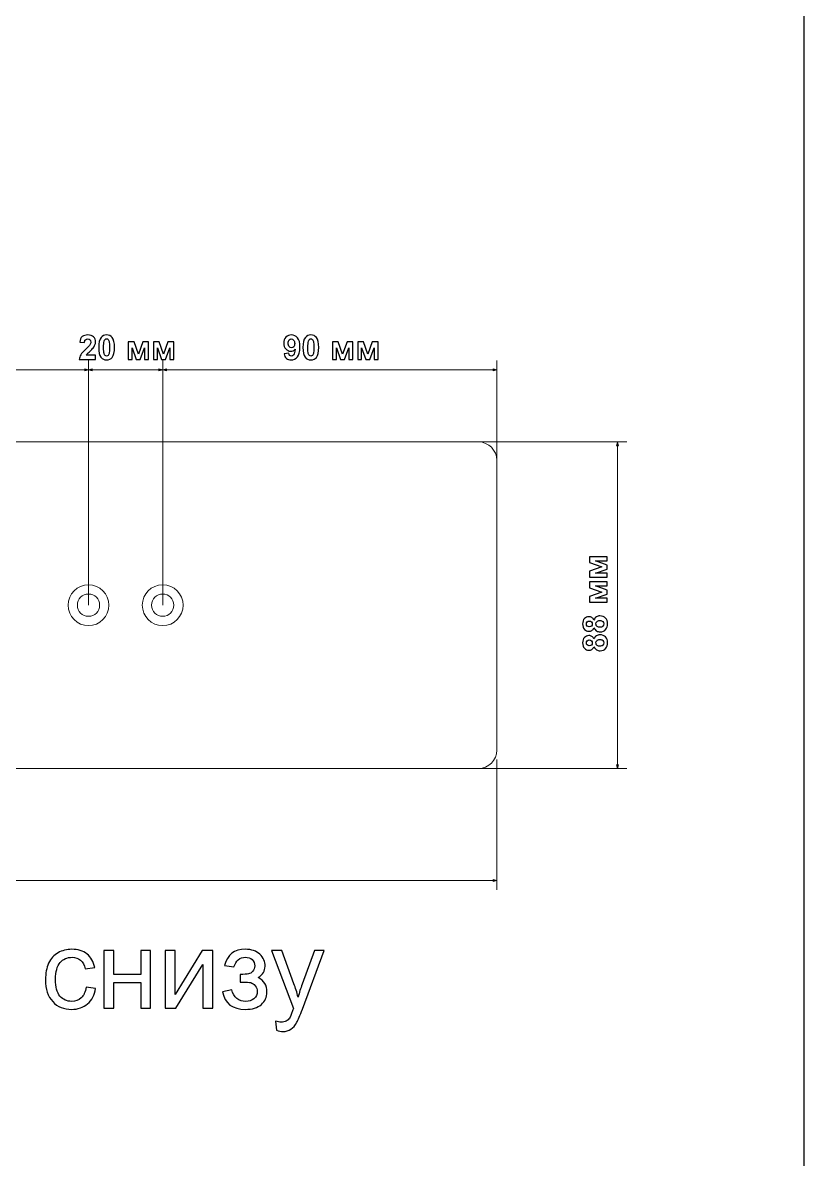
# Model space of a CAD drawing. Header units: centimetres. Extents: x -84 to 84, y -59 to 59.
# Drawn here: x 63.05 to 84.1, y -28.82 to 1.81 of the extents above; entities that cross this region are included whole.
import ezdxf

# ---------------------------------------------------------------- set-up
doc = ezdxf.new("R2010")
doc.units = ezdxf.units.CM
doc.header["$MEASUREMENT"] = 0
doc.layers.add('layer 1', color=7, linetype='Continuous')

msp = doc.modelspace()

# ---------------------------------------------------------------- linework, layer by layer
at = {"layer": 'layer 1', "color": 250}
msp.add_lwpolyline([(-84.1, -59.44999), (84.1, -59.44999), (84.1, 59.44999), (-84.1, 59.44999), (-84.1, -59.44999)], close=True, dxfattribs=at)
at = {"layer": 'layer 1', "color": 155}
for points, knots in [([(65.00641, -7.15262), (65.00641, -7.15262), (65.00641, -7.26911), (65.00641, -7.26911), (65.00641, -7.26911), (65.00641, -7.26911), (64.56523, -7.26911), (64.56523, -7.26911), (64.56523, -7.26911), (64.56997, -7.22478), (64.58434, -7.18289), (64.60819, -7.1433), (64.60819, -7.1433), (64.63203, -7.1037), (64.67927, -7.05112), (64.74959, -6.98554), (64.74959, -6.98554), (64.80631, -6.93264), (64.84101, -6.89672), (64.85385, -6.87792), (64.85385, -6.87792), (64.87112, -6.85193), (64.87984, -6.82625), (64.87984, -6.80072), (64.87984, -6.80072), (64.87984, -6.77259), (64.87235, -6.75103), (64.85721, -6.7359), (64.85721, -6.7359), (64.84223, -6.72077), (64.82144, -6.71327), (64.79499, -6.71327), (64.79499, -6.71327), (64.7687, -6.71327), (64.74791, -6.72122), (64.73232, -6.73712), (64.73232, -6.73712), (64.71688, -6.75287), (64.70801, -6.77916), (64.70557, -6.816), (64.70557, -6.816), (64.70557, -6.816), (64.57991, -6.80347), (64.57991, -6.80347), (64.57991, -6.80347), (64.5874, -6.73407), (64.61079, -6.68423), (64.65023, -6.65396), (64.65023, -6.65396), (64.68967, -6.62385), (64.73889, -6.60871), (64.79805, -6.60871), (64.79805, -6.60871), (64.86287, -6.60871), (64.91377, -6.62629), (64.95092, -6.6613), (64.95092, -6.6613), (64.98792, -6.69631), (65.00641, -6.73987), (65.00641, -6.792), (65.00641, -6.792), (65.00641, -6.82166), (65.00106, -6.84979), (64.99051, -6.87669), (64.99051, -6.87669), (64.97997, -6.90344), (64.96315, -6.93142), (64.94007, -6.96077), (64.94007, -6.96077), (64.92493, -6.98034), (64.89726, -7.00831), (64.85752, -7.04485), (64.85752, -7.04485), (64.81762, -7.08139), (64.7924, -7.10554), (64.78185, -7.11762), (64.78185, -7.11762), (64.77115, -7.12954), (64.76259, -7.14131), (64.75601, -7.15262), (64.75601, -7.15262), (64.75601, -7.15262), (65.00641, -7.15262), (65.00641, -7.15262)], [0, 0, 0, 0, 0.04545455, 0.04545455, 0.04545455, 0.04545455, 0.09090909, 0.09090909, 0.09090909, 0.09090909, 0.13636364, 0.13636364, 0.13636364, 0.13636364, 0.18181818, 0.18181818, 0.18181818, 0.18181818, 0.22727273, 0.22727273, 0.22727273, 0.22727273, 0.27272727, 0.27272727, 0.27272727, 0.27272727, 0.31818182, 0.31818182, 0.31818182, 0.31818182, 0.36363636, 0.36363636, 0.36363636, 0.36363636, 0.40909091, 0.40909091, 0.40909091, 0.40909091, 0.45454545, 0.45454545, 0.45454545, 0.45454545, 0.5, 0.5, 0.5, 0.5, 0.54545455, 0.54545455, 0.54545455, 0.54545455, 0.59090909, 0.59090909, 0.59090909, 0.59090909, 0.63636364, 0.63636364, 0.63636364, 0.63636364, 0.68181818, 0.68181818, 0.68181818, 0.68181818, 0.72727273, 0.72727273, 0.72727273, 0.72727273, 0.77272727, 0.77272727, 0.77272727, 0.77272727, 0.81818182, 0.81818182, 0.81818182, 0.81818182, 0.86363636, 0.86363636, 0.86363636, 0.86363636, 0.90909091, 0.90909091, 0.90909091, 0.90909091, 1, 1, 1, 1]), ([(65.30421, -6.60871), (65.3678, -6.60871), (65.41748, -6.63149), (65.45341, -6.67704), (65.45341, -6.67704), (65.49606, -6.73085), (65.51746, -6.82028), (65.51746, -6.94503), (65.51746, -6.94503), (65.51746, -7.06961), (65.49591, -7.1592), (65.45295, -7.21362), (65.45295, -7.21362), (65.41733, -7.25856), (65.3678, -7.28103), (65.30421, -7.28103), (65.30421, -7.28103), (65.24031, -7.28103), (65.18879, -7.25642), (65.14966, -7.2072), (65.14966, -7.2072), (65.11052, -7.15797), (65.09095, -7.07007), (65.09095, -6.9438), (65.09095, -6.9438), (65.09095, -6.81983), (65.11251, -6.73055), (65.15546, -6.67613), (65.15546, -6.67613), (65.19108, -6.63118), (65.24061, -6.60871), (65.30421, -6.60871)], [0, 0, 0, 0, 0.11111111, 0.11111111, 0.11111111, 0.11111111, 0.22222222, 0.22222222, 0.22222222, 0.22222222, 0.33333333, 0.33333333, 0.33333333, 0.33333333, 0.44444444, 0.44444444, 0.44444444, 0.44444444, 0.55555556, 0.55555556, 0.55555556, 0.55555556, 0.66666667, 0.66666667, 0.66666667, 0.66666667, 0.77777778, 0.77777778, 0.77777778, 0.77777778, 1, 1, 1, 1]), ([(65.30421, -6.71327), (65.28923, -6.71327), (65.27577, -6.71817), (65.26415, -6.72795), (65.26415, -6.72795), (65.25238, -6.73758), (65.24321, -6.75501), (65.23679, -6.78023), (65.23679, -6.78023), (65.22823, -6.81279), (65.22395, -6.86783), (65.22395, -6.94503), (65.22395, -6.94503), (65.22395, -7.02238), (65.22777, -7.07542), (65.23542, -7.10432), (65.23542, -7.10432), (65.24306, -7.13321), (65.25269, -7.15247), (65.26431, -7.1621), (65.26431, -7.1621), (65.27593, -7.17173), (65.28923, -7.17647), (65.30421, -7.17647), (65.30421, -7.17647), (65.31919, -7.17647), (65.33264, -7.17158), (65.34441, -7.1618), (65.34441, -7.1618), (65.35603, -7.15216), (65.3652, -7.13474), (65.37162, -7.10951), (65.37162, -7.10951), (65.38018, -7.07726), (65.38446, -7.02238), (65.38446, -6.94503), (65.38446, -6.94503), (65.38446, -6.86783), (65.38064, -6.81478), (65.373, -6.78589), (65.373, -6.78589), (65.36535, -6.757), (65.35572, -6.73758), (65.34411, -6.72795), (65.34411, -6.72795), (65.33249, -6.71817), (65.31919, -6.71327), (65.30421, -6.71327)], [0, 0, 0, 0, 0.07692308, 0.07692308, 0.07692308, 0.07692308, 0.15384615, 0.15384615, 0.15384615, 0.15384615, 0.23076923, 0.23076923, 0.23076923, 0.23076923, 0.30769231, 0.30769231, 0.30769231, 0.30769231, 0.38461538, 0.38461538, 0.38461538, 0.38461538, 0.46153846, 0.46153846, 0.46153846, 0.46153846, 0.53846154, 0.53846154, 0.53846154, 0.53846154, 0.61538462, 0.61538462, 0.61538462, 0.61538462, 0.69230769, 0.69230769, 0.69230769, 0.69230769, 0.76923077, 0.76923077, 0.76923077, 0.76923077, 0.84615385, 0.84615385, 0.84615385, 0.84615385, 1, 1, 1, 1]), ([(70.08862, -7.11655), (70.08862, -7.11655), (70.21061, -7.10309), (70.21061, -7.10309), (70.21061, -7.10309), (70.21351, -7.12801), (70.22131, -7.14651), (70.23369, -7.15843), (70.23369, -7.15843), (70.24608, -7.17051), (70.26259, -7.17647), (70.28292, -7.17647), (70.28292, -7.17647), (70.30875, -7.17647), (70.33061, -7.16439), (70.34865, -7.14039), (70.34865, -7.14039), (70.36669, -7.11639), (70.37816, -7.06656), (70.3832, -6.99119), (70.3832, -6.99119), (70.35156, -7.02788), (70.31212, -7.04623), (70.26457, -7.04623), (70.26457, -7.04623), (70.21306, -7.04623), (70.16842, -7.02635), (70.13096, -6.98645), (70.13096, -6.98645), (70.09351, -6.94655), (70.07486, -6.89473), (70.07486, -6.83083), (70.07486, -6.83083), (70.07486, -6.76418), (70.09458, -6.71052), (70.13417, -6.66986), (70.13417, -6.66986), (70.17377, -6.62904), (70.22422, -6.60871), (70.28536, -6.60871), (70.28536, -6.60871), (70.35186, -6.60871), (70.40659, -6.63455), (70.44924, -6.68606), (70.44924, -6.68606), (70.49189, -6.73773), (70.51329, -6.82258), (70.51329, -6.9409), (70.51329, -6.9409), (70.51329, -7.06105), (70.49113, -7.14788), (70.44679, -7.20108), (70.44679, -7.20108), (70.40246, -7.25443), (70.34468, -7.28103), (70.27344, -7.28103), (70.27344, -7.28103), (70.22223, -7.28103), (70.18095, -7.26728), (70.14931, -7.23976), (70.14931, -7.23976), (70.11782, -7.2124), (70.09749, -7.17127), (70.08862, -7.11655)], [0, 0, 0, 0, 0.05882353, 0.05882353, 0.05882353, 0.05882353, 0.11764706, 0.11764706, 0.11764706, 0.11764706, 0.17647059, 0.17647059, 0.17647059, 0.17647059, 0.23529412, 0.23529412, 0.23529412, 0.23529412, 0.29411765, 0.29411765, 0.29411765, 0.29411765, 0.35294118, 0.35294118, 0.35294118, 0.35294118, 0.41176471, 0.41176471, 0.41176471, 0.41176471, 0.47058824, 0.47058824, 0.47058824, 0.47058824, 0.52941176, 0.52941176, 0.52941176, 0.52941176, 0.58823529, 0.58823529, 0.58823529, 0.58823529, 0.64705882, 0.64705882, 0.64705882, 0.64705882, 0.70588235, 0.70588235, 0.70588235, 0.70588235, 0.76470588, 0.76470588, 0.76470588, 0.76470588, 0.82352941, 0.82352941, 0.82352941, 0.82352941, 0.88235294, 0.88235294, 0.88235294, 0.88235294, 1, 1, 1, 1]), ([(70.37204, -6.84107), (70.37204, -6.80056), (70.36272, -6.76907), (70.34407, -6.74675), (70.34407, -6.74675), (70.32557, -6.72443), (70.30401, -6.71327), (70.27955, -6.71327), (70.27955, -6.71327), (70.25632, -6.71327), (70.23706, -6.72245), (70.22177, -6.74079), (70.22177, -6.74079), (70.20633, -6.75914), (70.19869, -6.7891), (70.19869, -6.83068), (70.19869, -6.83068), (70.19869, -6.87302), (70.20709, -6.90406), (70.22376, -6.92393), (70.22376, -6.92393), (70.24042, -6.94365), (70.26121, -6.95359), (70.28628, -6.95359), (70.28628, -6.95359), (70.31043, -6.95359), (70.33077, -6.94411), (70.34728, -6.925), (70.34728, -6.925), (70.36379, -6.90589), (70.37204, -6.87792), (70.37204, -6.84107)], [0, 0, 0, 0, 0.11111111, 0.11111111, 0.11111111, 0.11111111, 0.22222222, 0.22222222, 0.22222222, 0.22222222, 0.33333333, 0.33333333, 0.33333333, 0.33333333, 0.44444444, 0.44444444, 0.44444444, 0.44444444, 0.55555556, 0.55555556, 0.55555556, 0.55555556, 0.66666667, 0.66666667, 0.66666667, 0.66666667, 0.77777778, 0.77777778, 0.77777778, 0.77777778, 1, 1, 1, 1]), ([(70.80742, -6.60871), (70.87101, -6.60871), (70.92069, -6.63149), (70.95662, -6.67704), (70.95662, -6.67704), (70.99927, -6.73085), (71.02067, -6.82028), (71.02067, -6.94503), (71.02067, -6.94503), (71.02067, -7.06961), (70.99912, -7.1592), (70.95616, -7.21362), (70.95616, -7.21362), (70.92054, -7.25856), (70.87101, -7.28103), (70.80742, -7.28103), (70.80742, -7.28103), (70.74352, -7.28103), (70.692, -7.25642), (70.65287, -7.2072), (70.65287, -7.2072), (70.61373, -7.15797), (70.59416, -7.07007), (70.59416, -6.9438), (70.59416, -6.9438), (70.59416, -6.81983), (70.61572, -6.73055), (70.65867, -6.67613), (70.65867, -6.67613), (70.69429, -6.63118), (70.74382, -6.60871), (70.80742, -6.60871)], [0, 0, 0, 0, 0.11111111, 0.11111111, 0.11111111, 0.11111111, 0.22222222, 0.22222222, 0.22222222, 0.22222222, 0.33333333, 0.33333333, 0.33333333, 0.33333333, 0.44444444, 0.44444444, 0.44444444, 0.44444444, 0.55555556, 0.55555556, 0.55555556, 0.55555556, 0.66666667, 0.66666667, 0.66666667, 0.66666667, 0.77777778, 0.77777778, 0.77777778, 0.77777778, 1, 1, 1, 1]), ([(70.80742, -6.71327), (70.79244, -6.71327), (70.77898, -6.71817), (70.76736, -6.72795), (70.76736, -6.72795), (70.75559, -6.73758), (70.74642, -6.75501), (70.74, -6.78023), (70.74, -6.78023), (70.73144, -6.81279), (70.72716, -6.86783), (70.72716, -6.94503), (70.72716, -6.94503), (70.72716, -7.02238), (70.73098, -7.07542), (70.73863, -7.10432), (70.73863, -7.10432), (70.74627, -7.13321), (70.7559, -7.15247), (70.76752, -7.1621), (70.76752, -7.1621), (70.77914, -7.17173), (70.79244, -7.17647), (70.80742, -7.17647), (70.80742, -7.17647), (70.8224, -7.17647), (70.83585, -7.17158), (70.84762, -7.1618), (70.84762, -7.1618), (70.85924, -7.15216), (70.86841, -7.13474), (70.87483, -7.10951), (70.87483, -7.10951), (70.88339, -7.07726), (70.88767, -7.02238), (70.88767, -6.94503), (70.88767, -6.94503), (70.88767, -6.86783), (70.88385, -6.81478), (70.87621, -6.78589), (70.87621, -6.78589), (70.86856, -6.757), (70.85893, -6.73758), (70.84732, -6.72795), (70.84732, -6.72795), (70.8357, -6.71817), (70.8224, -6.71327), (70.80742, -6.71327)], [0, 0, 0, 0, 0.07692308, 0.07692308, 0.07692308, 0.07692308, 0.15384615, 0.15384615, 0.15384615, 0.15384615, 0.23076923, 0.23076923, 0.23076923, 0.23076923, 0.30769231, 0.30769231, 0.30769231, 0.30769231, 0.38461538, 0.38461538, 0.38461538, 0.38461538, 0.46153846, 0.46153846, 0.46153846, 0.46153846, 0.53846154, 0.53846154, 0.53846154, 0.53846154, 0.61538462, 0.61538462, 0.61538462, 0.61538462, 0.69230769, 0.69230769, 0.69230769, 0.69230769, 0.76923077, 0.76923077, 0.76923077, 0.76923077, 0.84615385, 0.84615385, 0.84615385, 0.84615385, 1, 1, 1, 1]), ([(65.8871, -6.79307), (65.8871, -6.79307), (66.04394, -6.79307), (66.04394, -6.79307), (66.04394, -6.79307), (66.04394, -6.79307), (66.16089, -7.1248), (66.16089, -7.1248), (66.16089, -7.1248), (66.16089, -7.1248), (66.27982, -6.79307), (66.27982, -6.79307), (66.27982, -6.79307), (66.27982, -6.79307), (66.4356, -6.79307), (66.4356, -6.79307), (66.4356, -6.79307), (66.4356, -6.79307), (66.4356, -7.26911), (66.4356, -7.26911), (66.4356, -7.26911), (66.4356, -7.26911), (66.32828, -7.26911), (66.32828, -7.26911), (66.32828, -7.26911), (66.32828, -7.26911), (66.32828, -6.95573), (66.32828, -6.95573), (66.32828, -6.95573), (66.32828, -6.95573), (66.21302, -7.26911), (66.21302, -7.26911), (66.21302, -7.26911), (66.21302, -7.26911), (66.10494, -7.26911), (66.10494, -7.26911), (66.10494, -7.26911), (66.10494, -7.26911), (65.99441, -6.95573), (65.99441, -6.95573), (65.99441, -6.95573), (65.99441, -6.95573), (65.99441, -7.26911), (65.99441, -7.26911), (65.99441, -7.26911), (65.99441, -7.26911), (65.8871, -7.26911), (65.8871, -7.26911), (65.8871, -7.26911), (65.8871, -7.26911), (65.8871, -6.79307), (65.8871, -6.79307)], [0, 0, 0, 0, 0.07142857, 0.07142857, 0.07142857, 0.07142857, 0.14285714, 0.14285714, 0.14285714, 0.14285714, 0.21428571, 0.21428571, 0.21428571, 0.21428571, 0.28571429, 0.28571429, 0.28571429, 0.28571429, 0.35714286, 0.35714286, 0.35714286, 0.35714286, 0.42857143, 0.42857143, 0.42857143, 0.42857143, 0.5, 0.5, 0.5, 0.5, 0.57142857, 0.57142857, 0.57142857, 0.57142857, 0.64285714, 0.64285714, 0.64285714, 0.64285714, 0.71428571, 0.71428571, 0.71428571, 0.71428571, 0.78571429, 0.78571429, 0.78571429, 0.78571429, 0.85714286, 0.85714286, 0.85714286, 0.85714286, 1, 1, 1, 1]), ([(66.56554, -6.79307), (66.56554, -6.79307), (66.72238, -6.79307), (66.72238, -6.79307), (66.72238, -6.79307), (66.72238, -6.79307), (66.83933, -7.1248), (66.83933, -7.1248), (66.83933, -7.1248), (66.83933, -7.1248), (66.95826, -6.79307), (66.95826, -6.79307), (66.95826, -6.79307), (66.95826, -6.79307), (67.11404, -6.79307), (67.11404, -6.79307), (67.11404, -6.79307), (67.11404, -6.79307), (67.11404, -7.26911), (67.11404, -7.26911), (67.11404, -7.26911), (67.11404, -7.26911), (67.00672, -7.26911), (67.00672, -7.26911), (67.00672, -7.26911), (67.00672, -7.26911), (67.00672, -6.95573), (67.00672, -6.95573), (67.00672, -6.95573), (67.00672, -6.95573), (66.89146, -7.26911), (66.89146, -7.26911), (66.89146, -7.26911), (66.89146, -7.26911), (66.78338, -7.26911), (66.78338, -7.26911), (66.78338, -7.26911), (66.78338, -7.26911), (66.67285, -6.95573), (66.67285, -6.95573), (66.67285, -6.95573), (66.67285, -6.95573), (66.67285, -7.26911), (66.67285, -7.26911), (66.67285, -7.26911), (66.67285, -7.26911), (66.56554, -7.26911), (66.56554, -7.26911), (66.56554, -7.26911), (66.56554, -7.26911), (66.56554, -6.79307), (66.56554, -6.79307)], [0, 0, 0, 0, 0.07142857, 0.07142857, 0.07142857, 0.07142857, 0.14285714, 0.14285714, 0.14285714, 0.14285714, 0.21428571, 0.21428571, 0.21428571, 0.21428571, 0.28571429, 0.28571429, 0.28571429, 0.28571429, 0.35714286, 0.35714286, 0.35714286, 0.35714286, 0.42857143, 0.42857143, 0.42857143, 0.42857143, 0.5, 0.5, 0.5, 0.5, 0.57142857, 0.57142857, 0.57142857, 0.57142857, 0.64285714, 0.64285714, 0.64285714, 0.64285714, 0.71428571, 0.71428571, 0.71428571, 0.71428571, 0.78571429, 0.78571429, 0.78571429, 0.78571429, 0.85714286, 0.85714286, 0.85714286, 0.85714286, 1, 1, 1, 1]), ([(71.39031, -6.79307), (71.39031, -6.79307), (71.54715, -6.79307), (71.54715, -6.79307), (71.54715, -6.79307), (71.54715, -6.79307), (71.6641, -7.1248), (71.6641, -7.1248), (71.6641, -7.1248), (71.6641, -7.1248), (71.78303, -6.79307), (71.78303, -6.79307), (71.78303, -6.79307), (71.78303, -6.79307), (71.93881, -6.79307), (71.93881, -6.79307), (71.93881, -6.79307), (71.93881, -6.79307), (71.93881, -7.26911), (71.93881, -7.26911), (71.93881, -7.26911), (71.93881, -7.26911), (71.83149, -7.26911), (71.83149, -7.26911), (71.83149, -7.26911), (71.83149, -7.26911), (71.83149, -6.95573), (71.83149, -6.95573), (71.83149, -6.95573), (71.83149, -6.95573), (71.71623, -7.26911), (71.71623, -7.26911), (71.71623, -7.26911), (71.71623, -7.26911), (71.60815, -7.26911), (71.60815, -7.26911), (71.60815, -7.26911), (71.60815, -7.26911), (71.49762, -6.95573), (71.49762, -6.95573), (71.49762, -6.95573), (71.49762, -6.95573), (71.49762, -7.26911), (71.49762, -7.26911), (71.49762, -7.26911), (71.49762, -7.26911), (71.39031, -7.26911), (71.39031, -7.26911), (71.39031, -7.26911), (71.39031, -7.26911), (71.39031, -6.79307), (71.39031, -6.79307)], [0, 0, 0, 0, 0.07142857, 0.07142857, 0.07142857, 0.07142857, 0.14285714, 0.14285714, 0.14285714, 0.14285714, 0.21428571, 0.21428571, 0.21428571, 0.21428571, 0.28571429, 0.28571429, 0.28571429, 0.28571429, 0.35714286, 0.35714286, 0.35714286, 0.35714286, 0.42857143, 0.42857143, 0.42857143, 0.42857143, 0.5, 0.5, 0.5, 0.5, 0.57142857, 0.57142857, 0.57142857, 0.57142857, 0.64285714, 0.64285714, 0.64285714, 0.64285714, 0.71428571, 0.71428571, 0.71428571, 0.71428571, 0.78571429, 0.78571429, 0.78571429, 0.78571429, 0.85714286, 0.85714286, 0.85714286, 0.85714286, 1, 1, 1, 1]), ([(72.06875, -6.79307), (72.06875, -6.79307), (72.22559, -6.79307), (72.22559, -6.79307), (72.22559, -6.79307), (72.22559, -6.79307), (72.34254, -7.1248), (72.34254, -7.1248), (72.34254, -7.1248), (72.34254, -7.1248), (72.46147, -6.79307), (72.46147, -6.79307), (72.46147, -6.79307), (72.46147, -6.79307), (72.61725, -6.79307), (72.61725, -6.79307), (72.61725, -6.79307), (72.61725, -6.79307), (72.61725, -7.26911), (72.61725, -7.26911), (72.61725, -7.26911), (72.61725, -7.26911), (72.50993, -7.26911), (72.50993, -7.26911), (72.50993, -7.26911), (72.50993, -7.26911), (72.50993, -6.95573), (72.50993, -6.95573), (72.50993, -6.95573), (72.50993, -6.95573), (72.39467, -7.26911), (72.39467, -7.26911), (72.39467, -7.26911), (72.39467, -7.26911), (72.28659, -7.26911), (72.28659, -7.26911), (72.28659, -7.26911), (72.28659, -7.26911), (72.17606, -6.95573), (72.17606, -6.95573), (72.17606, -6.95573), (72.17606, -6.95573), (72.17606, -7.26911), (72.17606, -7.26911), (72.17606, -7.26911), (72.17606, -7.26911), (72.06875, -7.26911), (72.06875, -7.26911), (72.06875, -7.26911), (72.06875, -7.26911), (72.06875, -6.79307), (72.06875, -6.79307)], [0, 0, 0, 0, 0.07142857, 0.07142857, 0.07142857, 0.07142857, 0.14285714, 0.14285714, 0.14285714, 0.14285714, 0.21428571, 0.21428571, 0.21428571, 0.21428571, 0.28571429, 0.28571429, 0.28571429, 0.28571429, 0.35714286, 0.35714286, 0.35714286, 0.35714286, 0.42857143, 0.42857143, 0.42857143, 0.42857143, 0.5, 0.5, 0.5, 0.5, 0.57142857, 0.57142857, 0.57142857, 0.57142857, 0.64285714, 0.64285714, 0.64285714, 0.64285714, 0.71428571, 0.71428571, 0.71428571, 0.71428571, 0.78571429, 0.78571429, 0.78571429, 0.78571429, 0.85714286, 0.85714286, 0.85714286, 0.85714286, 1, 1, 1, 1]), ([(78.31374, -13.13516), (78.31374, -13.13516), (78.31374, -12.97832), (78.31374, -12.97832), (78.31374, -12.97832), (78.31374, -12.97832), (78.64547, -12.86137), (78.64547, -12.86137), (78.64547, -12.86137), (78.64547, -12.86137), (78.31374, -12.74244), (78.31374, -12.74244), (78.31374, -12.74244), (78.31374, -12.74244), (78.31374, -12.58666), (78.31374, -12.58666), (78.31374, -12.58666), (78.31374, -12.58666), (78.78978, -12.58666), (78.78978, -12.58666), (78.78978, -12.58666), (78.78978, -12.58666), (78.78978, -12.69398), (78.78978, -12.69398), (78.78978, -12.69398), (78.78978, -12.69398), (78.4764, -12.69398), (78.4764, -12.69398), (78.4764, -12.69398), (78.4764, -12.69398), (78.78978, -12.80924), (78.78978, -12.80924), (78.78978, -12.80924), (78.78978, -12.80924), (78.78978, -12.91732), (78.78978, -12.91732), (78.78978, -12.91732), (78.78978, -12.91732), (78.4764, -13.02785), (78.4764, -13.02785), (78.4764, -13.02785), (78.4764, -13.02785), (78.78978, -13.02785), (78.78978, -13.02785), (78.78978, -13.02785), (78.78978, -13.02785), (78.78978, -13.13516), (78.78978, -13.13516), (78.78978, -13.13516), (78.78978, -13.13516), (78.31374, -13.13516), (78.31374, -13.13516)], [0, 0, 0, 0, 0.07142857, 0.07142857, 0.07142857, 0.07142857, 0.14285714, 0.14285714, 0.14285714, 0.14285714, 0.21428571, 0.21428571, 0.21428571, 0.21428571, 0.28571429, 0.28571429, 0.28571429, 0.28571429, 0.35714286, 0.35714286, 0.35714286, 0.35714286, 0.42857143, 0.42857143, 0.42857143, 0.42857143, 0.5, 0.5, 0.5, 0.5, 0.57142857, 0.57142857, 0.57142857, 0.57142857, 0.64285714, 0.64285714, 0.64285714, 0.64285714, 0.71428571, 0.71428571, 0.71428571, 0.71428571, 0.78571429, 0.78571429, 0.78571429, 0.78571429, 0.85714286, 0.85714286, 0.85714286, 0.85714286, 1, 1, 1, 1]), ([(78.31374, -13.8136), (78.31374, -13.8136), (78.31374, -13.65676), (78.31374, -13.65676), (78.31374, -13.65676), (78.31374, -13.65676), (78.64547, -13.53981), (78.64547, -13.53981), (78.64547, -13.53981), (78.64547, -13.53981), (78.31374, -13.42088), (78.31374, -13.42088), (78.31374, -13.42088), (78.31374, -13.42088), (78.31374, -13.2651), (78.31374, -13.2651), (78.31374, -13.2651), (78.31374, -13.2651), (78.78978, -13.2651), (78.78978, -13.2651), (78.78978, -13.2651), (78.78978, -13.2651), (78.78978, -13.37242), (78.78978, -13.37242), (78.78978, -13.37242), (78.78978, -13.37242), (78.4764, -13.37242), (78.4764, -13.37242), (78.4764, -13.37242), (78.4764, -13.37242), (78.78978, -13.48768), (78.78978, -13.48768), (78.78978, -13.48768), (78.78978, -13.48768), (78.78978, -13.59576), (78.78978, -13.59576), (78.78978, -13.59576), (78.78978, -13.59576), (78.4764, -13.70629), (78.4764, -13.70629), (78.4764, -13.70629), (78.4764, -13.70629), (78.78978, -13.70629), (78.78978, -13.70629), (78.78978, -13.70629), (78.78978, -13.70629), (78.78978, -13.8136), (78.78978, -13.8136), (78.78978, -13.8136), (78.78978, -13.8136), (78.31374, -13.8136), (78.31374, -13.8136)], [0, 0, 0, 0, 0.07142857, 0.07142857, 0.07142857, 0.07142857, 0.14285714, 0.14285714, 0.14285714, 0.14285714, 0.21428571, 0.21428571, 0.21428571, 0.21428571, 0.28571429, 0.28571429, 0.28571429, 0.28571429, 0.35714286, 0.35714286, 0.35714286, 0.35714286, 0.42857143, 0.42857143, 0.42857143, 0.42857143, 0.5, 0.5, 0.5, 0.5, 0.57142857, 0.57142857, 0.57142857, 0.57142857, 0.64285714, 0.64285714, 0.64285714, 0.64285714, 0.71428571, 0.71428571, 0.71428571, 0.71428571, 0.78571429, 0.78571429, 0.78571429, 0.78571429, 0.85714286, 0.85714286, 0.85714286, 0.85714286, 1, 1, 1, 1]), ([(78.43466, -14.50121), (78.4209, -14.53362), (78.4021, -14.55731), (78.37795, -14.57199), (78.37795, -14.57199), (78.35395, -14.58682), (78.3275, -14.59415), (78.29891, -14.59415), (78.29891, -14.59415), (78.24984, -14.59415), (78.20933, -14.57703), (78.17738, -14.54294), (78.17738, -14.54294), (78.14543, -14.50885), (78.12938, -14.46024), (78.12938, -14.39741), (78.12938, -14.39741), (78.12938, -14.33504), (78.14543, -14.28673), (78.17738, -14.25234), (78.17738, -14.25234), (78.20933, -14.21794), (78.24984, -14.20067), (78.29891, -14.20067), (78.29891, -14.20067), (78.32934, -14.20067), (78.35639, -14.20862), (78.38024, -14.22451), (78.38024, -14.22451), (78.40394, -14.24026), (78.42213, -14.26258), (78.43466, -14.29132), (78.43466, -14.29132), (78.44934, -14.25478), (78.47074, -14.22711), (78.49887, -14.208), (78.49887, -14.208), (78.52715, -14.18905), (78.55956, -14.17957), (78.5964, -14.17957), (78.5964, -14.17957), (78.65724, -14.17957), (78.70662, -14.19883), (78.74468, -14.23751), (78.74468, -14.23751), (78.78275, -14.27603), (78.8017, -14.3274), (78.8017, -14.3916), (78.8017, -14.3916), (78.8017, -14.45122), (78.78596, -14.50075), (78.75447, -14.5405), (78.75447, -14.5405), (78.71747, -14.58727), (78.66641, -14.61066), (78.60175, -14.61066), (78.60175, -14.61066), (78.56613, -14.61066), (78.53342, -14.6018), (78.50361, -14.58422), (78.50361, -14.58422), (78.4738, -14.56664), (78.45087, -14.53897), (78.43466, -14.50121)], [0, 0, 0, 0, 0.05882353, 0.05882353, 0.05882353, 0.05882353, 0.11764706, 0.11764706, 0.11764706, 0.11764706, 0.17647059, 0.17647059, 0.17647059, 0.17647059, 0.23529412, 0.23529412, 0.23529412, 0.23529412, 0.29411765, 0.29411765, 0.29411765, 0.29411765, 0.35294118, 0.35294118, 0.35294118, 0.35294118, 0.41176471, 0.41176471, 0.41176471, 0.41176471, 0.47058824, 0.47058824, 0.47058824, 0.47058824, 0.52941176, 0.52941176, 0.52941176, 0.52941176, 0.58823529, 0.58823529, 0.58823529, 0.58823529, 0.64705882, 0.64705882, 0.64705882, 0.64705882, 0.70588235, 0.70588235, 0.70588235, 0.70588235, 0.76470588, 0.76470588, 0.76470588, 0.76470588, 0.82352941, 0.82352941, 0.82352941, 0.82352941, 0.88235294, 0.88235294, 0.88235294, 0.88235294, 1, 1, 1, 1]), ([(78.30809, -14.47492), (78.33316, -14.47492), (78.35288, -14.46788), (78.36694, -14.45382), (78.36694, -14.45382), (78.38101, -14.4396), (78.38804, -14.4208), (78.38804, -14.39741), (78.38804, -14.39741), (78.38804, -14.37356), (78.38085, -14.35461), (78.36664, -14.34039), (78.36664, -14.34039), (78.35242, -14.32617), (78.3327, -14.31899), (78.30763, -14.31899), (78.30763, -14.31899), (78.28393, -14.31899), (78.26498, -14.32602), (78.25076, -14.34008), (78.25076, -14.34008), (78.23654, -14.3543), (78.22936, -14.37295), (78.22936, -14.39603), (78.22936, -14.39603), (78.22936, -14.42019), (78.23654, -14.4393), (78.25091, -14.45351), (78.25091, -14.45351), (78.26528, -14.46773), (78.28439, -14.47492), (78.30809, -14.47492)], [0, 0, 0, 0, 0.11111111, 0.11111111, 0.11111111, 0.11111111, 0.22222222, 0.22222222, 0.22222222, 0.22222222, 0.33333333, 0.33333333, 0.33333333, 0.33333333, 0.44444444, 0.44444444, 0.44444444, 0.44444444, 0.55555556, 0.55555556, 0.55555556, 0.55555556, 0.66666667, 0.66666667, 0.66666667, 0.66666667, 0.77777778, 0.77777778, 0.77777778, 0.77777778, 1, 1, 1, 1]), ([(78.58967, -14.48684), (78.62468, -14.48684), (78.65189, -14.47797), (78.67146, -14.46024), (78.67146, -14.46024), (78.69103, -14.44251), (78.70081, -14.42049), (78.70081, -14.39405), (78.70081, -14.39405), (78.70081, -14.36806), (78.69133, -14.34666), (78.67253, -14.32969), (78.67253, -14.32969), (78.65373, -14.31272), (78.62651, -14.30431), (78.59105, -14.30431), (78.59105, -14.30431), (78.56002, -14.30431), (78.5351, -14.31287), (78.5163, -14.33015), (78.5163, -14.33015), (78.49749, -14.34742), (78.48801, -14.36928), (78.48801, -14.39573), (78.48801, -14.39573), (78.48801, -14.42646), (78.49872, -14.44923), (78.52012, -14.46437), (78.52012, -14.46437), (78.54152, -14.47935), (78.5646, -14.48684), (78.58967, -14.48684)], [0, 0, 0, 0, 0.11111111, 0.11111111, 0.11111111, 0.11111111, 0.22222222, 0.22222222, 0.22222222, 0.22222222, 0.33333333, 0.33333333, 0.33333333, 0.33333333, 0.44444444, 0.44444444, 0.44444444, 0.44444444, 0.55555556, 0.55555556, 0.55555556, 0.55555556, 0.66666667, 0.66666667, 0.66666667, 0.66666667, 0.77777778, 0.77777778, 0.77777778, 0.77777778, 1, 1, 1, 1]), ([(78.43466, -15.01134), (78.4209, -15.04375), (78.4021, -15.06744), (78.37795, -15.08212), (78.37795, -15.08212), (78.35395, -15.09695), (78.3275, -15.10428), (78.29891, -15.10428), (78.29891, -15.10428), (78.24984, -15.10428), (78.20933, -15.08716), (78.17738, -15.05307), (78.17738, -15.05307), (78.14543, -15.01898), (78.12938, -14.97037), (78.12938, -14.90754), (78.12938, -14.90754), (78.12938, -14.84517), (78.14543, -14.79686), (78.17738, -14.76247), (78.17738, -14.76247), (78.20933, -14.72807), (78.24984, -14.7108), (78.29891, -14.7108), (78.29891, -14.7108), (78.32934, -14.7108), (78.35639, -14.71875), (78.38024, -14.73464), (78.38024, -14.73464), (78.40394, -14.75039), (78.42213, -14.77271), (78.43466, -14.80145), (78.43466, -14.80145), (78.44934, -14.76491), (78.47074, -14.73724), (78.49887, -14.71813), (78.49887, -14.71813), (78.52715, -14.69918), (78.55956, -14.6897), (78.5964, -14.6897), (78.5964, -14.6897), (78.65724, -14.6897), (78.70662, -14.70896), (78.74468, -14.74764), (78.74468, -14.74764), (78.78275, -14.78616), (78.8017, -14.83753), (78.8017, -14.90173), (78.8017, -14.90173), (78.8017, -14.96135), (78.78596, -15.01088), (78.75447, -15.05063), (78.75447, -15.05063), (78.71747, -15.0974), (78.66641, -15.12079), (78.60175, -15.12079), (78.60175, -15.12079), (78.56613, -15.12079), (78.53342, -15.11193), (78.50361, -15.09435), (78.50361, -15.09435), (78.4738, -15.07677), (78.45087, -15.0491), (78.43466, -15.01134)], [0, 0, 0, 0, 0.05882353, 0.05882353, 0.05882353, 0.05882353, 0.11764706, 0.11764706, 0.11764706, 0.11764706, 0.17647059, 0.17647059, 0.17647059, 0.17647059, 0.23529412, 0.23529412, 0.23529412, 0.23529412, 0.29411765, 0.29411765, 0.29411765, 0.29411765, 0.35294118, 0.35294118, 0.35294118, 0.35294118, 0.41176471, 0.41176471, 0.41176471, 0.41176471, 0.47058824, 0.47058824, 0.47058824, 0.47058824, 0.52941176, 0.52941176, 0.52941176, 0.52941176, 0.58823529, 0.58823529, 0.58823529, 0.58823529, 0.64705882, 0.64705882, 0.64705882, 0.64705882, 0.70588235, 0.70588235, 0.70588235, 0.70588235, 0.76470588, 0.76470588, 0.76470588, 0.76470588, 0.82352941, 0.82352941, 0.82352941, 0.82352941, 0.88235294, 0.88235294, 0.88235294, 0.88235294, 1, 1, 1, 1]), ([(78.30809, -14.98505), (78.33316, -14.98505), (78.35288, -14.97801), (78.36694, -14.96395), (78.36694, -14.96395), (78.38101, -14.94973), (78.38804, -14.93093), (78.38804, -14.90754), (78.38804, -14.90754), (78.38804, -14.88369), (78.38085, -14.86474), (78.36664, -14.85052), (78.36664, -14.85052), (78.35242, -14.8363), (78.3327, -14.82912), (78.30763, -14.82912), (78.30763, -14.82912), (78.28393, -14.82912), (78.26498, -14.83615), (78.25076, -14.85021), (78.25076, -14.85021), (78.23654, -14.86443), (78.22936, -14.88308), (78.22936, -14.90616), (78.22936, -14.90616), (78.22936, -14.93032), (78.23654, -14.94943), (78.25091, -14.96364), (78.25091, -14.96364), (78.26528, -14.97786), (78.28439, -14.98505), (78.30809, -14.98505)], [0, 0, 0, 0, 0.11111111, 0.11111111, 0.11111111, 0.11111111, 0.22222222, 0.22222222, 0.22222222, 0.22222222, 0.33333333, 0.33333333, 0.33333333, 0.33333333, 0.44444444, 0.44444444, 0.44444444, 0.44444444, 0.55555556, 0.55555556, 0.55555556, 0.55555556, 0.66666667, 0.66666667, 0.66666667, 0.66666667, 0.77777778, 0.77777778, 0.77777778, 0.77777778, 1, 1, 1, 1]), ([(78.58967, -14.99697), (78.62468, -14.99697), (78.65189, -14.9881), (78.67146, -14.97037), (78.67146, -14.97037), (78.69103, -14.95264), (78.70081, -14.93062), (78.70081, -14.90418), (78.70081, -14.90418), (78.70081, -14.87819), (78.69133, -14.85679), (78.67253, -14.83982), (78.67253, -14.83982), (78.65373, -14.82285), (78.62651, -14.81444), (78.59105, -14.81444), (78.59105, -14.81444), (78.56002, -14.81444), (78.5351, -14.823), (78.5163, -14.84028), (78.5163, -14.84028), (78.49749, -14.85755), (78.48801, -14.87941), (78.48801, -14.90586), (78.48801, -14.90586), (78.48801, -14.93659), (78.49872, -14.95936), (78.52012, -14.9745), (78.52012, -14.9745), (78.54152, -14.98948), (78.5646, -14.99697), (78.58967, -14.99697)], [0, 0, 0, 0, 0.11111111, 0.11111111, 0.11111111, 0.11111111, 0.22222222, 0.22222222, 0.22222222, 0.22222222, 0.33333333, 0.33333333, 0.33333333, 0.33333333, 0.44444444, 0.44444444, 0.44444444, 0.44444444, 0.55555556, 0.55555556, 0.55555556, 0.55555556, 0.66666667, 0.66666667, 0.66666667, 0.66666667, 0.77777778, 0.77777778, 0.77777778, 0.77777778, 1, 1, 1, 1])]:
    msp.add_open_spline(points, degree=3, knots=knots, dxfattribs=at)
at = {"layer": 'layer 1', "color": 155, "lineweight": 9}
for points in [[(64.8167, -13.89134), (64.8167, -13.89134), (64.8167, -7.2989), (64.8167, -7.2989)], [(64.8167, -13.89134), (64.8167, -13.89134), (64.8167, -7.2989), (64.8167, -7.2989)], [(66.8167, -13.89134), (66.8167, -13.89134), (66.8167, -7.2989), (66.8167, -7.2989)], [(66.8167, -13.89134), (66.8167, -13.89134), (66.8167, -7.2989), (66.8167, -7.2989)], [(75.81671, -13.64134), (75.81671, -13.64134), (75.81671, -7.2989), (75.81671, -7.2989)], [(64.8167, -7.5489), (64.8167, -7.5489), (46.8167, -7.5489), (46.8167, -7.5489)], [(66.8167, -7.5489), (66.8167, -7.5489), (64.8167, -7.5489), (64.8167, -7.5489)], [(75.81671, -7.5489), (75.81671, -7.5489), (66.8167, -7.5489), (66.8167, -7.5489)], [(75.01568, -9.49134), (75.01568, -9.49134), (79.31957, -9.49134), (79.31957, -9.49134)], [(79.06957, -18.29134), (79.06957, -18.29134), (79.06957, -9.49134), (79.06957, -9.49134)], [(75.81671, -18.04712), (75.81671, -18.04712), (75.81671, -21.56146), (75.81671, -21.56146)], [(75.01568, -18.29134), (75.01568, -18.29134), (79.31957, -18.29134), (79.31957, -18.29134)], [(-74.18329, -21.31146), (-74.18329, -21.31146), (75.81671, -21.31146), (75.81671, -21.31146)]]:
    msp.add_open_spline(points, degree=3, dxfattribs=at)
for points in [[(64.7151, -7.52167), (64.7151, -7.52167), (64.8167, -7.5489), (64.8167, -7.5489), (64.8167, -7.5489), (64.8167, -7.5489), (64.7151, -7.57612), (64.7151, -7.57612), (64.7151, -7.57612), (64.7151, -7.57612), (64.7151, -7.52167), (64.7151, -7.52167)], [(64.91829, -7.52167), (64.91829, -7.52167), (64.8167, -7.5489), (64.8167, -7.5489), (64.8167, -7.5489), (64.8167, -7.5489), (64.91829, -7.57612), (64.91829, -7.57612), (64.91829, -7.57612), (64.91829, -7.57612), (64.91829, -7.52167), (64.91829, -7.52167)], [(66.7151, -7.52167), (66.7151, -7.52167), (66.8167, -7.5489), (66.8167, -7.5489), (66.8167, -7.5489), (66.8167, -7.5489), (66.7151, -7.57612), (66.7151, -7.57612), (66.7151, -7.57612), (66.7151, -7.57612), (66.7151, -7.52167), (66.7151, -7.52167)], [(66.91829, -7.52167), (66.91829, -7.52167), (66.8167, -7.5489), (66.8167, -7.5489), (66.8167, -7.5489), (66.8167, -7.5489), (66.91829, -7.57612), (66.91829, -7.57612), (66.91829, -7.57612), (66.91829, -7.57612), (66.91829, -7.52167), (66.91829, -7.52167)], [(75.71511, -7.52167), (75.71511, -7.52167), (75.81671, -7.5489), (75.81671, -7.5489), (75.81671, -7.5489), (75.81671, -7.5489), (75.71511, -7.57612), (75.71511, -7.57612), (75.71511, -7.57612), (75.71511, -7.57612), (75.71511, -7.52167), (75.71511, -7.52167)], [(79.09679, -9.59293), (79.09679, -9.59293), (79.06957, -9.49134), (79.06957, -9.49134), (79.06957, -9.49134), (79.06957, -9.49134), (79.04234, -9.59293), (79.04234, -9.59293), (79.04234, -9.59293), (79.04234, -9.59293), (79.09679, -9.59293), (79.09679, -9.59293)], [(79.09679, -18.18974), (79.09679, -18.18974), (79.06957, -18.29134), (79.06957, -18.29134), (79.06957, -18.29134), (79.06957, -18.29134), (79.04234, -18.18974), (79.04234, -18.18974), (79.04234, -18.18974), (79.04234, -18.18974), (79.09679, -18.18974), (79.09679, -18.18974)], [(75.71511, -21.33868), (75.71511, -21.33868), (75.81671, -21.31146), (75.81671, -21.31146), (75.81671, -21.31146), (75.81671, -21.31146), (75.71511, -21.28423), (75.71511, -21.28423), (75.71511, -21.28423), (75.71511, -21.28423), (75.71511, -21.33868), (75.71511, -21.33868)]]:
    msp.add_open_spline(points, degree=3, knots=[0, 0, 0, 0, 0.25, 0.25, 0.25, 0.25, 0.5, 0.5, 0.5, 0.5, 1, 1, 1, 1], dxfattribs=at)
at = {"layer": 'layer 1', "color": 254, "lineweight": 20}
msp.add_open_spline([(-73.68907, -9.49134), (-73.68907, -9.49134), (75.32249, -9.49134), (75.32249, -9.49134), (75.32249, -9.49134), (75.59431, -9.49134), (75.81671, -9.71373), (75.81671, -9.98556), (75.81671, -9.98556), (75.81671, -9.98556), (75.81671, -17.79712), (75.81671, -17.79712), (75.81671, -17.79712), (75.81671, -18.06895), (75.59431, -18.29134), (75.32249, -18.29134), (75.32249, -18.29134), (75.32249, -18.29134), (-73.68907, -18.29134), (-73.68907, -18.29134), (-73.68907, -18.29134), (-73.9609, -18.29134), (-74.18329, -18.06895), (-74.18329, -17.79712), (-74.18329, -17.79712), (-74.18329, -17.79712), (-74.18329, -9.98556), (-74.18329, -9.98556), (-74.18329, -9.98556), (-74.18329, -9.71373), (-73.9609, -9.49134), (-73.68907, -9.49134)], degree=3, knots=[0, 0, 0, 0, 0.11111111, 0.11111111, 0.11111111, 0.11111111, 0.22222222, 0.22222222, 0.22222222, 0.22222222, 0.33333333, 0.33333333, 0.33333333, 0.33333333, 0.44444444, 0.44444444, 0.44444444, 0.44444444, 0.55555556, 0.55555556, 0.55555556, 0.55555556, 0.66666667, 0.66666667, 0.66666667, 0.66666667, 0.77777778, 0.77777778, 0.77777778, 0.77777778, 1, 1, 1, 1], dxfattribs=at)
at = {"layer": 'layer 1', "color": 9, "lineweight": 20}
for points in [[(64.8167, -13.34134), (65.12046, -13.34134), (65.3667, -13.58758), (65.3667, -13.89134), (65.3667, -13.89134), (65.3667, -14.1951), (65.12046, -14.44134), (64.8167, -14.44134), (64.8167, -14.44134), (64.51294, -14.44134), (64.2667, -14.1951), (64.2667, -13.89134), (64.2667, -13.89134), (64.2667, -13.58758), (64.51294, -13.34134), (64.8167, -13.34134)], [(66.8167, -13.34134), (67.12046, -13.34134), (67.3667, -13.58758), (67.3667, -13.89134), (67.3667, -13.89134), (67.3667, -14.1951), (67.12046, -14.44134), (66.8167, -14.44134), (66.8167, -14.44134), (66.51294, -14.44134), (66.2667, -14.1951), (66.2667, -13.89134), (66.2667, -13.89134), (66.2667, -13.58758), (66.51294, -13.34134), (66.8167, -13.34134)]]:
    msp.add_open_spline(points, degree=3, knots=[0, 0, 0, 0, 0.2, 0.2, 0.2, 0.2, 0.4, 0.4, 0.4, 0.4, 0.6, 0.6, 0.6, 0.6, 1, 1, 1, 1], dxfattribs=at)
at = {"layer": 'layer 1', "color": 7, "lineweight": 20}
for points in [[(64.8167, -13.59134), (64.98239, -13.59134), (65.1167, -13.72565), (65.1167, -13.89134), (65.1167, -13.89134), (65.1167, -14.05703), (64.98239, -14.19134), (64.8167, -14.19134), (64.8167, -14.19134), (64.65101, -14.19134), (64.5167, -14.05703), (64.5167, -13.89134), (64.5167, -13.89134), (64.5167, -13.72565), (64.65101, -13.59134), (64.8167, -13.59134)], [(66.8167, -13.59134), (66.98239, -13.59134), (67.1167, -13.72565), (67.1167, -13.89134), (67.1167, -13.89134), (67.1167, -14.05703), (66.98239, -14.19134), (66.8167, -14.19134), (66.8167, -14.19134), (66.65101, -14.19134), (66.5167, -14.05703), (66.5167, -13.89134), (66.5167, -13.89134), (66.5167, -13.72565), (66.65101, -13.59134), (66.8167, -13.59134)]]:
    msp.add_open_spline(points, degree=3, knots=[0, 0, 0, 0, 0.2, 0.2, 0.2, 0.2, 0.4, 0.4, 0.4, 0.4, 0.6, 0.6, 0.6, 0.6, 1, 1, 1, 1], dxfattribs=at)
at = {"layer": 'layer 1', "color": 250}
for points, knots in [([(64.7511, -24.18177), (64.7511, -24.18177), (65.00844, -24.21768), (65.00844, -24.21768), (65.00844, -24.21768), (64.98001, -24.39473), (64.90819, -24.53288), (64.79199, -24.63312), (64.79199, -24.63312), (64.67579, -24.73336), (64.53265, -24.78324), (64.36359, -24.78324), (64.36359, -24.78324), (64.15163, -24.78324), (63.98106, -24.71391), (63.85239, -24.57527), (63.85239, -24.57527), (63.72322, -24.43662), (63.65888, -24.23813), (63.65888, -23.97979), (63.65888, -23.97979), (63.65888, -23.81222), (63.68681, -23.66609), (63.74217, -23.54041), (63.74217, -23.54041), (63.79753, -23.41523), (63.88182, -23.32097), (63.99552, -23.25863), (63.99552, -23.25863), (64.10874, -23.19579), (64.23192, -23.16437), (64.36558, -23.16437), (64.36558, -23.16437), (64.53365, -23.16437), (64.6718, -23.20676), (64.77853, -23.29204), (64.77853, -23.29204), (64.88575, -23.37733), (64.95458, -23.49852), (64.9845, -23.65512), (64.9845, -23.65512), (64.9845, -23.65512), (64.73015, -23.69402), (64.73015, -23.69402), (64.73015, -23.69402), (64.70571, -23.58978), (64.66282, -23.51148), (64.60048, -23.45862), (64.60048, -23.45862), (64.53864, -23.40625), (64.46383, -23.37982), (64.37605, -23.37982), (64.37605, -23.37982), (64.24339, -23.37982), (64.13567, -23.4272), (64.05238, -23.52196), (64.05238, -23.52196), (63.96959, -23.61721), (63.9282, -23.76683), (63.9282, -23.97231), (63.9282, -23.97231), (63.9282, -24.18077), (63.96809, -24.33189), (64.04789, -24.42615), (64.04789, -24.42615), (64.12819, -24.52041), (64.23242, -24.56779), (64.36059, -24.56779), (64.36059, -24.56779), (64.46433, -24.56779), (64.55061, -24.53637), (64.61943, -24.47303), (64.61943, -24.47303), (64.68875, -24.41019), (64.73264, -24.31294), (64.7511, -24.18177)], [0, 0, 0, 0, 0.05, 0.05, 0.05, 0.05, 0.1, 0.1, 0.1, 0.1, 0.15, 0.15, 0.15, 0.15, 0.2, 0.2, 0.2, 0.2, 0.25, 0.25, 0.25, 0.25, 0.3, 0.3, 0.3, 0.3, 0.35, 0.35, 0.35, 0.35, 0.4, 0.4, 0.4, 0.4, 0.45, 0.45, 0.45, 0.45, 0.5, 0.5, 0.5, 0.5, 0.55, 0.55, 0.55, 0.55, 0.6, 0.6, 0.6, 0.6, 0.65, 0.65, 0.65, 0.65, 0.7, 0.7, 0.7, 0.7, 0.75, 0.75, 0.75, 0.75, 0.8, 0.8, 0.8, 0.8, 0.85, 0.85, 0.85, 0.85, 0.9, 0.9, 0.9, 0.9, 1, 1, 1, 1]), ([(65.23287, -23.19729), (65.23287, -23.19729), (65.49619, -23.19729), (65.49619, -23.19729), (65.49619, -23.19729), (65.49619, -23.19729), (65.49619, -23.84363), (65.49619, -23.84363), (65.49619, -23.84363), (65.49619, -23.84363), (66.22633, -23.84363), (66.22633, -23.84363), (66.22633, -23.84363), (66.22633, -23.84363), (66.22633, -23.19729), (66.22633, -23.19729), (66.22633, -23.19729), (66.22633, -23.19729), (66.48966, -23.19729), (66.48966, -23.19729), (66.48966, -23.19729), (66.48966, -23.19729), (66.48966, -24.75032), (66.48966, -24.75032), (66.48966, -24.75032), (66.48966, -24.75032), (66.22633, -24.75032), (66.22633, -24.75032), (66.22633, -24.75032), (66.22633, -24.75032), (66.22633, -24.06208), (66.22633, -24.06208), (66.22633, -24.06208), (66.22633, -24.06208), (65.49619, -24.06208), (65.49619, -24.06208), (65.49619, -24.06208), (65.49619, -24.06208), (65.49619, -24.75032), (65.49619, -24.75032), (65.49619, -24.75032), (65.49619, -24.75032), (65.23287, -24.75032), (65.23287, -24.75032), (65.23287, -24.75032), (65.23287, -24.75032), (65.23287, -23.19729), (65.23287, -23.19729)], [0, 0, 0, 0, 0.07692308, 0.07692308, 0.07692308, 0.07692308, 0.15384615, 0.15384615, 0.15384615, 0.15384615, 0.23076923, 0.23076923, 0.23076923, 0.23076923, 0.30769231, 0.30769231, 0.30769231, 0.30769231, 0.38461538, 0.38461538, 0.38461538, 0.38461538, 0.46153846, 0.46153846, 0.46153846, 0.46153846, 0.53846154, 0.53846154, 0.53846154, 0.53846154, 0.61538462, 0.61538462, 0.61538462, 0.61538462, 0.69230769, 0.69230769, 0.69230769, 0.69230769, 0.76923077, 0.76923077, 0.76923077, 0.76923077, 0.84615385, 0.84615385, 0.84615385, 0.84615385, 1, 1, 1, 1]), ([(66.88515, -23.19729), (66.88515, -23.19729), (67.14847, -23.19729), (67.14847, -23.19729), (67.14847, -23.19729), (67.14847, -23.19729), (67.14847, -24.38176), (67.14847, -24.38176), (67.14847, -24.38176), (67.14847, -24.38176), (67.88011, -23.19729), (67.88011, -23.19729), (67.88011, -23.19729), (67.88011, -23.19729), (68.16288, -23.19729), (68.16288, -23.19729), (68.16288, -23.19729), (68.16288, -23.19729), (68.16288, -24.75032), (68.16288, -24.75032), (68.16288, -24.75032), (68.16288, -24.75032), (67.89956, -24.75032), (67.89956, -24.75032), (67.89956, -24.75032), (67.89956, -24.75032), (67.89956, -23.57333), (67.89956, -23.57333), (67.89956, -23.57333), (67.89956, -23.57333), (67.16892, -24.75032), (67.16892, -24.75032), (67.16892, -24.75032), (67.16892, -24.75032), (66.88515, -24.75032), (66.88515, -24.75032), (66.88515, -24.75032), (66.88515, -24.75032), (66.88515, -23.19729), (66.88515, -23.19729)], [0, 0, 0, 0, 0.09090909, 0.09090909, 0.09090909, 0.09090909, 0.18181818, 0.18181818, 0.18181818, 0.18181818, 0.27272727, 0.27272727, 0.27272727, 0.27272727, 0.36363636, 0.36363636, 0.36363636, 0.36363636, 0.45454545, 0.45454545, 0.45454545, 0.45454545, 0.54545455, 0.54545455, 0.54545455, 0.54545455, 0.63636364, 0.63636364, 0.63636364, 0.63636364, 0.72727273, 0.72727273, 0.72727273, 0.72727273, 0.81818182, 0.81818182, 0.81818182, 0.81818182, 1, 1, 1, 1]), ([(68.901, -24.04712), (68.901, -24.04712), (68.901, -23.84064), (68.901, -23.84064), (68.901, -23.84064), (69.01171, -23.83965), (69.08752, -23.83516), (69.12742, -23.82768), (69.12742, -23.82768), (69.16782, -23.8197), (69.20622, -23.79675), (69.24213, -23.75785), (69.24213, -23.75785), (69.27803, -23.71895), (69.29599, -23.67058), (69.29599, -23.61223), (69.29599, -23.61223), (69.29599, -23.54191), (69.27255, -23.48505), (69.22517, -23.44316), (69.22517, -23.44316), (69.17779, -23.40077), (69.11695, -23.37982), (69.04164, -23.37982), (69.04164, -23.37982), (68.89352, -23.37982), (68.78978, -23.4666), (68.73043, -23.64015), (68.73043, -23.64015), (68.73043, -23.64015), (68.47907, -23.59826), (68.47907, -23.59826), (68.47907, -23.59826), (68.55688, -23.309), (68.74539, -23.16437), (69.04363, -23.16437), (69.04363, -23.16437), (69.20921, -23.16437), (69.33888, -23.20925), (69.43314, -23.29952), (69.43314, -23.29952), (69.5274, -23.38979), (69.57428, -23.49752), (69.57428, -23.6227), (69.57428, -23.6227), (69.57428, -23.74888), (69.51293, -23.84962), (69.39075, -23.92393), (69.39075, -23.92393), (69.46905, -23.96582), (69.5274, -24.01919), (69.5668, -24.08402), (69.5668, -24.08402), (69.6057, -24.14886), (69.62515, -24.22566), (69.62515, -24.31443), (69.62515, -24.31443), (69.62515, -24.45358), (69.57428, -24.56629), (69.47304, -24.65307), (69.47304, -24.65307), (69.3713, -24.73985), (69.22966, -24.78324), (69.04712, -24.78324), (69.04712, -24.78324), (68.69303, -24.78324), (68.48755, -24.62664), (68.4312, -24.31344), (68.4312, -24.31344), (68.4312, -24.31344), (68.67956, -24.25957), (68.67956, -24.25957), (68.67956, -24.25957), (68.70201, -24.35832), (68.74739, -24.43512), (68.81621, -24.48949), (68.81621, -24.48949), (68.88504, -24.54385), (68.96334, -24.57078), (69.05211, -24.57078), (69.05211, -24.57078), (69.14088, -24.57078), (69.2147, -24.54584), (69.27355, -24.49547), (69.27355, -24.49547), (69.3324, -24.4456), (69.36182, -24.38176), (69.36182, -24.30396), (69.36182, -24.30396), (69.36182, -24.24361), (69.34337, -24.19125), (69.30646, -24.14636), (69.30646, -24.14636), (69.26956, -24.10148), (69.23016, -24.07355), (69.18826, -24.06258), (69.18826, -24.06258), (69.14637, -24.05111), (69.07056, -24.04562), (68.96084, -24.04562), (68.96084, -24.04562), (68.95187, -24.04562), (68.93192, -24.04612), (68.901, -24.04712)], [0, 0, 0, 0, 0.03703704, 0.03703704, 0.03703704, 0.03703704, 0.07407407, 0.07407407, 0.07407407, 0.07407407, 0.11111111, 0.11111111, 0.11111111, 0.11111111, 0.14814815, 0.14814815, 0.14814815, 0.14814815, 0.18518519, 0.18518519, 0.18518519, 0.18518519, 0.22222222, 0.22222222, 0.22222222, 0.22222222, 0.25925926, 0.25925926, 0.25925926, 0.25925926, 0.2962963, 0.2962963, 0.2962963, 0.2962963, 0.33333333, 0.33333333, 0.33333333, 0.33333333, 0.37037037, 0.37037037, 0.37037037, 0.37037037, 0.40740741, 0.40740741, 0.40740741, 0.40740741, 0.44444444, 0.44444444, 0.44444444, 0.44444444, 0.48148148, 0.48148148, 0.48148148, 0.48148148, 0.51851852, 0.51851852, 0.51851852, 0.51851852, 0.55555556, 0.55555556, 0.55555556, 0.55555556, 0.59259259, 0.59259259, 0.59259259, 0.59259259, 0.62962963, 0.62962963, 0.62962963, 0.62962963, 0.66666667, 0.66666667, 0.66666667, 0.66666667, 0.7037037, 0.7037037, 0.7037037, 0.7037037, 0.74074074, 0.74074074, 0.74074074, 0.74074074, 0.77777778, 0.77777778, 0.77777778, 0.77777778, 0.81481481, 0.81481481, 0.81481481, 0.81481481, 0.85185185, 0.85185185, 0.85185185, 0.85185185, 0.88888889, 0.88888889, 0.88888889, 0.88888889, 0.92592593, 0.92592593, 0.92592593, 0.92592593, 1, 1, 1, 1]), ([(69.8835, -25.3473), (69.8835, -25.3473), (69.85357, -25.10392), (69.85357, -25.10392), (69.85357, -25.10392), (69.91143, -25.11938), (69.9613, -25.12736), (70.00419, -25.12736), (70.00419, -25.12736), (70.06304, -25.12736), (70.10992, -25.11738), (70.14483, -25.09793), (70.14483, -25.09793), (70.18024, -25.07848), (70.20916, -25.05105), (70.23161, -25.01614), (70.23161, -25.01614), (70.24807, -24.98971), (70.275, -24.92438), (70.3119, -24.81964), (70.3119, -24.81964), (70.31689, -24.80518), (70.32437, -24.78373), (70.33534, -24.75531), (70.33534, -24.75531), (70.33534, -24.75531), (69.74585, -23.19729), (69.74585, -23.19729), (69.74585, -23.19729), (69.74585, -23.19729), (70.02713, -23.19729), (70.02713, -23.19729), (70.02713, -23.19729), (70.02713, -23.19729), (70.3513, -24.094), (70.3513, -24.094), (70.3513, -24.094), (70.39369, -24.20721), (70.4311, -24.3269), (70.46451, -24.45258), (70.46451, -24.45258), (70.49494, -24.33438), (70.53084, -24.21768), (70.57274, -24.10297), (70.57274, -24.10297), (70.57274, -24.10297), (70.90389, -23.19729), (70.90389, -23.19729), (70.90389, -23.19729), (70.90389, -23.19729), (71.16672, -23.19729), (71.16672, -23.19729), (71.16672, -23.19729), (71.16672, -23.19729), (70.57972, -24.77725), (70.57972, -24.77725), (70.57972, -24.77725), (70.51638, -24.94732), (70.46701, -25.06402), (70.4316, -25.12835), (70.4316, -25.12835), (70.38472, -25.21463), (70.33085, -25.27797), (70.27051, -25.31837), (70.27051, -25.31837), (70.20966, -25.35877), (70.13735, -25.37872), (70.05356, -25.37872), (70.05356, -25.37872), (70.00269, -25.37872), (69.94584, -25.36824), (69.8835, -25.3473)], [0, 0, 0, 0, 0.05263158, 0.05263158, 0.05263158, 0.05263158, 0.10526316, 0.10526316, 0.10526316, 0.10526316, 0.15789474, 0.15789474, 0.15789474, 0.15789474, 0.21052632, 0.21052632, 0.21052632, 0.21052632, 0.26315789, 0.26315789, 0.26315789, 0.26315789, 0.31578947, 0.31578947, 0.31578947, 0.31578947, 0.36842105, 0.36842105, 0.36842105, 0.36842105, 0.42105263, 0.42105263, 0.42105263, 0.42105263, 0.47368421, 0.47368421, 0.47368421, 0.47368421, 0.52631579, 0.52631579, 0.52631579, 0.52631579, 0.57894737, 0.57894737, 0.57894737, 0.57894737, 0.63157895, 0.63157895, 0.63157895, 0.63157895, 0.68421053, 0.68421053, 0.68421053, 0.68421053, 0.73684211, 0.73684211, 0.73684211, 0.73684211, 0.78947368, 0.78947368, 0.78947368, 0.78947368, 0.84210526, 0.84210526, 0.84210526, 0.84210526, 0.89473684, 0.89473684, 0.89473684, 0.89473684, 1, 1, 1, 1])]:
    msp.add_open_spline(points, degree=3, knots=knots, dxfattribs=at)

doc.saveas('drawing.dxf')
